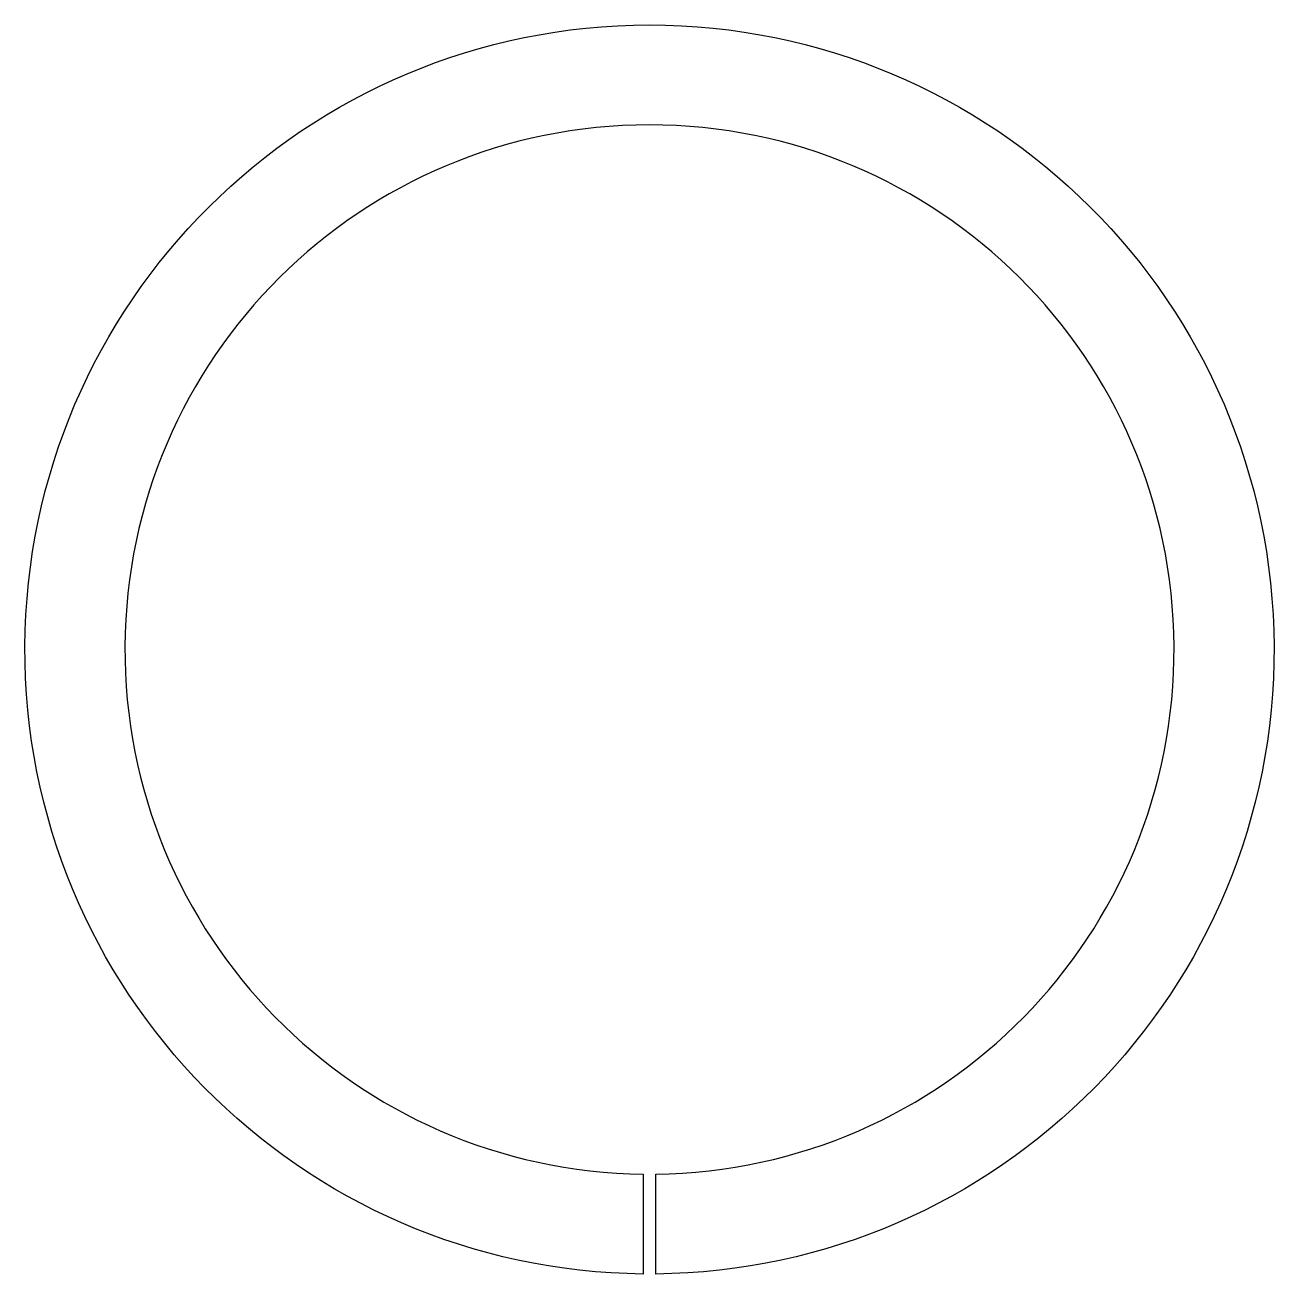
# Model space of a CAD drawing. Header units: metres. Extents: x -0.025 to 0.025, y -0.025 to 0.025.
import ezdxf

# ---------------------------------------------------------------- set-up
doc = ezdxf.new("R2010")
doc.units = ezdxf.units.M
doc.layers.add('3D_Tube_XS_ColGreenS', color=7, linetype='Continuous', true_color=0x00c700)

msp = doc.modelspace()

# ---------------------------------------------------------------- linework, layer by layer
at = {"layer": '3D_Tube_XS_ColGreenS'}
msp.add_lwpolyline([(0.00025, -0.024999), (0.00025, -0.020999, 167.994047), (-0.00025, -0.020999), (-0.00025, -0.024999, -199.995)], format="xyb", close=True, dxfattribs=at)

doc.saveas('drawing.dxf')
